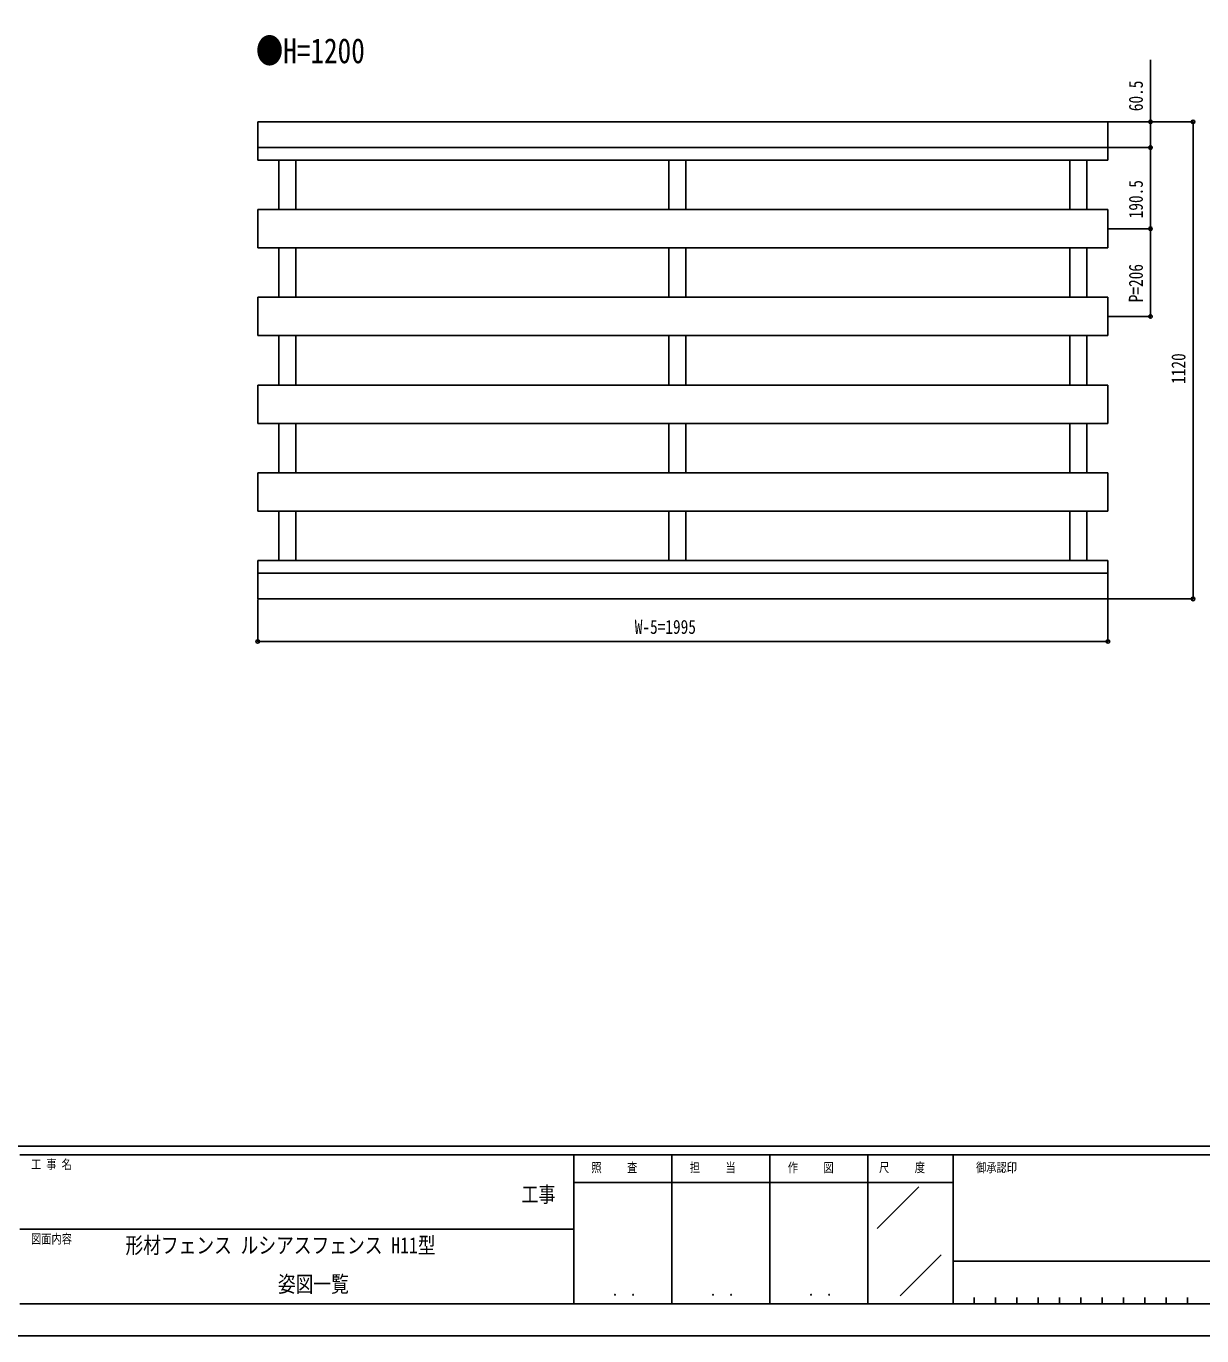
# Model space of a CAD drawing. Units: millimetres, scale not verified. Extents: x -4205 to 4205, y -2970 to 2970.
# Drawn here: x 10 to 2769, y -2970 to 104 of the extents above; entities that cross this region are included whole.
import ezdxf
from ezdxf.enums import TextEntityAlignment as Align

# ---------------------------------------------------------------- set-up
doc = ezdxf.new("R2010")
doc.units = ezdxf.units.MM
doc.header["$LTSCALE"] = 10
for name, color, linetype in [('0-1_USER1', 3, 'Continuous'), ('0-2_YKK_A1', 4, 'Continuous'), ('0-3_YKK_D', 6, 'Continuous'), ('0-4_YKK_ZWAK', 7, 'Continuous')]:
    doc.layers.add(name, color=color, linetype=linetype)
doc.styles.add('ＭＳ ゴシック', font='')
doc.styles.get('ＭＳ ゴシック').set_extended_font_data('MS Gothic')

msp = doc.modelspace()

# ---------------------------------------------------------------- linework, layer by layer
at = {"layer": '0-2_YKK_A1'}
for p, q in [((2548.4, -120.05), (553.4, -120.05)), ((553.4, -210.05), (553.4, -120.05)), ((2548.4, -210.05), (2548.4, -120.05)), ((553.4, -180.55), (2548.4, -180.55)), ((2548.4, -210.05), (553.4, -210.05)), ((602.9, -326.05), (602.9, -210.05)), ((642.9, -210.05), (642.9, -326.05)), ((1517.9, -326.05), (1517.9, -210.05)), ((1557.9, -210.05), (1557.9, -326.05)), ((2458.9, -210.05), (2458.9, -326.05)), ((2498.9, -326.05), (2498.9, -210.05)), ((2548.4, -326.05), (553.4, -326.05)), ((553.4, -416.05), (553.4, -326.05)), ((2548.4, -416.05), (2548.4, -326.05)), ((2548.4, -416.05), (553.4, -416.05)), ((602.9, -532.05), (602.9, -416.05)), ((642.9, -416.05), (642.9, -532.05)), ((1517.9, -532.05), (1517.9, -416.05)), ((1557.9, -416.05), (1557.9, -532.05)), ((2458.9, -416.05), (2458.9, -532.05)), ((2498.9, -532.05), (2498.9, -416.05)), ((2548.4, -532.05), (553.4, -532.05)), ((553.4, -622.05), (553.4, -532.05)), ((2548.4, -622.05), (2548.4, -532.05)), ((2548.4, -622.05), (553.4, -622.05)), ((602.9, -738.05), (602.9, -622.05)), ((642.9, -622.05), (642.9, -738.05)), ((1517.9, -738.05), (1517.9, -622.05)), ((1557.9, -622.05), (1557.9, -738.05)), ((2458.9, -622.05), (2458.9, -738.05)), ((2498.9, -738.05), (2498.9, -622.05)), ((2548.4, -738.05), (553.4, -738.05)), ((553.4, -828.05), (553.4, -738.05)), ((2548.4, -828.05), (2548.4, -738.05)), ((2548.4, -828.05), (553.4, -828.05)), ((602.9, -944.05), (602.9, -828.05)), ((642.9, -828.05), (642.9, -944.05)), ((1517.9, -944.05), (1517.9, -828.05)), ((1557.9, -828.05), (1557.9, -944.05)), ((2458.9, -828.05), (2458.9, -944.05)), ((2498.9, -944.05), (2498.9, -828.05)), ((2548.4, -944.05), (553.4, -944.05)), ((553.4, -1034.05), (553.4, -944.05)), ((2548.4, -1034.05), (2548.4, -944.05)), ((2548.4, -1034.05), (553.4, -1034.05)), ((602.9, -1150.05), (602.9, -1034.05)), ((642.9, -1034.05), (642.9, -1150.05)), ((1517.9, -1150.05), (1517.9, -1034.05)), ((1557.9, -1034.05), (1557.9, -1150.05)), ((2458.9, -1034.05), (2458.9, -1150.05)), ((2498.9, -1150.05), (2498.9, -1034.05)), ((2548.4, -1150.05), (553.4, -1150.05)), ((553.4, -1240.05), (553.4, -1150.05)), ((2548.4, -1240.05), (2548.4, -1150.05)), ((553.4, -1179.55), (2548.4, -1179.55)), ((2548.4, -1240.05), (553.4, -1240.05))]:
    msp.add_line(p, q, dxfattribs=at)
at = {"layer": '0-3_YKK_D'}
for p, q in [((2549.4, -120.05), (2749.4, -120.05)), ((2550.4, -120.05), (2649.4, -120.05)), ((2748.4, -120.05), (2748.4, -1240.05)), ((2549.4, -180.55), (2649.4, -180.55)), ((2549.4, -180.55), (2649.4, -180.55)), ((2648.4, -180.55), (2648.4, -371.05)), ((2549.4, -371.05), (2649.4, -371.05)), ((2549.4, -371.05), (2649.4, -371.05)), ((2648.4, -371.05), (2648.4, -577.05)), ((2549.4, -577.05), (2649.4, -577.05)), ((553.4, -1241.05), (553.4, -1341.05)), ((2548.4, -1241.05), (2548.4, -1341.05)), ((2549.4, -1240.05), (2749.4, -1240.05)), ((553.4, -1340.05), (2548.4, -1340.05))]:
    msp.add_line(p, q, dxfattribs=at)
msp.add_lwpolyline([(2648.4, -180.55), (2648.4, -120.05), (2648.4, 25.75)], dxfattribs=at)
for centre in [(2648.4, -120.05), (2748.4, -120.05), (2648.4, -180.55), (2648.4, -180.55), (2648.4, -371.05), (2648.4, -371.05), (2648.4, -577.05), (2748.4, -1240.05), (553.4, -1340.05), (2548.4, -1340.05)]:
    msp.add_circle(centre, 4.25, dxfattribs=at)
at = {"layer": '0-4_YKK_ZWAK'}
for p, q in [((3895.02, -2525), (-3904.98, -2525)), ((1295.02, -2545), (-4.98, -2545)), ((1525.02, -2545), (1525.02, -2895)), ((1755.02, -2545), (1755.02, -2895)), ((1985.02, -2545), (1985.02, -2895)), ((2185.02, -2545), (1985.02, -2545)), ((3217.52, -2545), (2185.02, -2545)), ((2185.02, -2545), (2185.02, -2895)), ((1985.02, -2610), (1295.02, -2610)), ((1985.02, -2610), (2185.02, -2610)), ((2007.1, -2718.29), (2105.04, -2620.36)), ((-4.98, -2720), (1295.02, -2720)), ((2060.67, -2875.99), (2156.89, -2779.77)), ((2185.02, -2795), (3217.52, -2795)), ((2235.02, -2880), (2235.02, -2895)), ((2285.02, -2880), (2285.02, -2895)), ((2335.02, -2880), (2335.02, -2895)), ((2385.02, -2880), (2385.02, -2895)), ((2435.02, -2880), (2435.02, -2895)), ((2485.02, -2880), (2485.02, -2895)), ((2535.02, -2880), (2535.02, -2895)), ((2585.02, -2880), (2585.02, -2895)), ((2635.02, -2880), (2635.02, -2895)), ((2685.02, -2880), (2685.02, -2895)), ((2735.02, -2880), (2735.02, -2895)), ((-4.98, -2895), (1295.02, -2895)), ((1295.02, -2895), (1985.02, -2895)), ((1985.02, -2895), (2185.02, -2895)), ((2185.02, -2895), (3217.52, -2895))]:
    msp.add_line(p, q, dxfattribs=at)
msp.add_lwpolyline([(-4205, -2970), (4205, -2970), (4205, 2970), (-4205, 2970)], close=True, dxfattribs=at)
msp.add_lwpolyline([(1985.02, -2545), (1295.02, -2545), (1295.02, -2895)], dxfattribs=at)

# ---------------------------------------------------------------- texts
at = {"layer": '0-1_USER1', "style": 'ＭＳ ゴシック', "width": 0.8}
for s, height, p in [('●H=1200', 58.65, (549.14, -0.05)), ('形材フェンス ルシアスフェンス H11型', 38.12, (242.97, -2788)), ('姿図一覧', 38.12, (600.73, -2879))]:
    msp.add_text(s, height=height, dxfattribs=at).set_placement(p, align=Align.BOTTOM_LEFT)
at = {"layer": '0-3_YKK_D', "style": 'ＭＳ ゴシック', "width": 0.8}
for s, p in [('60.5', (2640.4, -95.05)), ('190.5', (2640.4, -346.6)), ('P=206', (2640.4, -543.65)), ('1120', (2740.4, -735.25))]:
    msp.add_text(s, height=32.99, rotation=90, dxfattribs=at).set_placement(p, align=Align.BOTTOM_LEFT)
msp.add_text('W-5=1995', height=32.99, dxfattribs=at).set_placement((1438.1, -1332.05), align=Align.BOTTOM_LEFT)
at = {"layer": '0-4_YKK_ZWAK', "style": 'ＭＳ ゴシック', "width": 0.8}
for s, height, p in [('工 事 名', 21.99, (21.27, -2585)), ('照     査', 21.99, (1336.42, -2592.5)), ('担     当', 21.99, (1567.22, -2592.5)), ('作     図', 21.99, (1797.22, -2592.5)), ('尺     度', 21.99, (2011.42, -2592.5)), ('御承認印', 21.99, (2239.14, -2592.5)), ('工事', 36.66, (1172.33, -2667.46)), ('図面内容', 21.99, (21.27, -2760)), ('． ．', 25.92, (1385, -2884.35)), ('． ．', 25.92, (1615, -2884.35)), ('． ．', 25.92, (1845, -2884.35))]:
    msp.add_text(s, height=height, dxfattribs=at).set_placement(p, align=Align.BOTTOM_LEFT)

doc.saveas('drawing.dxf')
